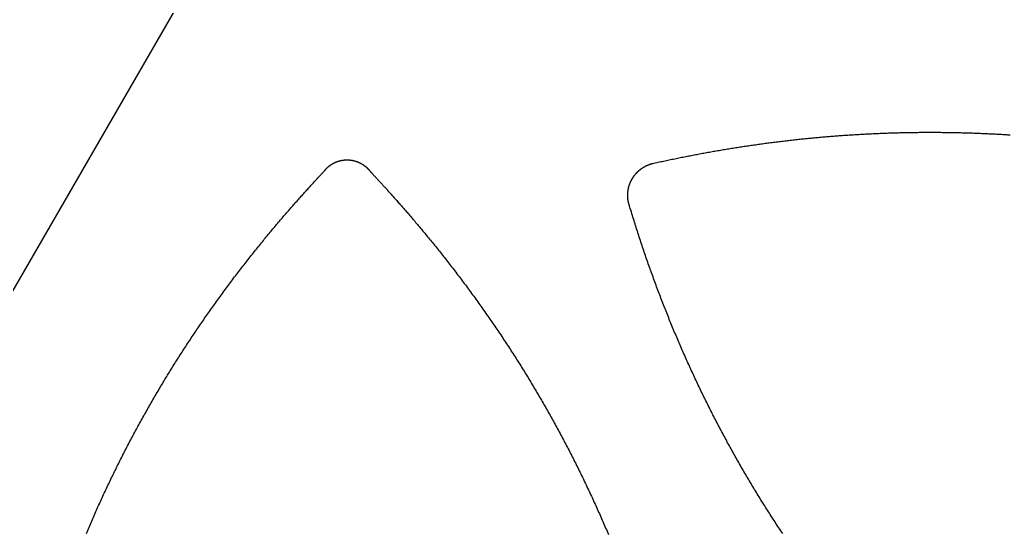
# Model space of a CAD drawing. Extents: x -3 to 136, y 0 to 121.
# Drawn here: x 24.09 to 52.03, y 43.51 to 58.02 of the extents above; entities that cross this region are included whole.
import ezdxf

# ---------------------------------------------------------------- set-up
doc = ezdxf.new("R2010")
doc.units = 0
doc.layers.get('0').update_dxf_attribs({"linetype": 'CONTINUOUS'})

msp = doc.modelspace()

# ---------------------------------------------------------------- linework, layer by layer
msp.add_lwpolyline([(69.26408, 119.9689, 0.57735027), (64.06792, 119.9689), (-2.59808, 4.5, 0.57735027), (0, 0), (133.332, 0, 0.57735027), (135.93008, 4.5)], format="xyb", close=True)
for points in [[(41.966, 53.9621, 0), (42.035, 53.9774, 0), (42.0744, 53.9861, 0), (42.1133, 53.9947, 0), (42.1522, 54.0032, 0), (42.1913, 54.0117, 0), (42.2304, 54.0202, 0), (42.2695, 54.0286, 0), (42.3085, 54.037, 0), (42.3475, 54.0453, 0), (42.3865, 54.0536, 0), (42.4255, 54.0618, 0), (42.4645, 54.07, 0), (42.5035, 54.0782, 0), (42.5425, 54.0863, 0), (42.5816, 54.0944, 0), (42.6207, 54.1025, 0), (42.6598, 54.1105, 0), (42.6989, 54.1184, 0), (42.738, 54.1264, 0), (42.7771, 54.1342, 0), (42.8162, 54.1421, 0), (42.8554, 54.1499, 0), (42.8945, 54.1576, 0), (42.9336, 54.1654, 0), (42.9727, 54.173, 0), (43.0119, 54.1807, 0), (43.051, 54.1883, 0), (43.0902, 54.1958, 0), (43.1293, 54.2033, 0), (43.1685, 54.2108, 0), (43.2076, 54.2182, 0), (43.2468, 54.2256, 0), (43.286, 54.2329, 0), (43.3252, 54.2402, 0), (43.3643, 54.2474, 0), (43.4035, 54.2547, 0), (43.4427, 54.2618, 0), (43.482, 54.2689, 0), (43.5212, 54.276, 0), (43.5604, 54.2831, 0), (43.5996, 54.2901, 0), (43.6389, 54.297, 0), (43.6781, 54.3039, 0), (43.7174, 54.3108, 0), (43.7567, 54.3176, 0), (43.7959, 54.3244, 0), (43.8352, 54.3312, 0), (43.8745, 54.3379, 0), (43.9138, 54.3445, 0), (43.9532, 54.3511, 0), (43.9925, 54.3577, 0), (44.0318, 54.3642, 0), (44.0712, 54.3707, 0), (44.1105, 54.3772, 0), (44.1499, 54.3836, 0), (44.1893, 54.3899, 0), (44.2286, 54.3963, 0), (44.268, 54.4025, 0), (44.3074, 54.4088, 0), (44.3468, 54.4149, 0), (44.3861, 54.4211, 0), (44.4255, 54.4272, 0), (44.4649, 54.4332, 0), (44.5043, 54.4392, 0), (44.5437, 54.4452, 0), (44.583, 54.4511, 0), (44.6224, 54.457, 0), (44.6618, 54.4628, 0), (44.7012, 54.4686, 0), (44.7406, 54.4744, 0), (44.78, 54.4801, 0), (44.8194, 54.4857, 0), (44.8588, 54.4913, 0), (44.8982, 54.4969, 0), (44.9377, 54.5024, 0), (44.9771, 54.5079, 0), (45.0165, 54.5133, 0), (45.0559, 54.5187, 0), (45.0953, 54.5241, 0), (45.1347, 54.5294, 0), (45.1742, 54.5346, 0), (45.2136, 54.5398, 0), (45.253, 54.545, 0), (45.2925, 54.5501, 0), (45.3319, 54.5552, 0), (45.3714, 54.5603, 0), (45.4108, 54.5653, 0), (45.4502, 54.5702, 0), (45.4897, 54.5751, 0), (45.5292, 54.58, 0), (45.5686, 54.5848, 0), (45.6081, 54.5896, 0), (45.6475, 54.5943, 0), (45.687, 54.599, 0), (45.7265, 54.6036, 0), (45.7659, 54.6082, 0), (45.8054, 54.6127, 0), (45.8449, 54.6173, 0), (45.8844, 54.6217, 0), (45.9239, 54.6261, 0), (45.9634, 54.6305, 0), (46.0029, 54.6348, 0), (46.0424, 54.6391, 0), (46.0819, 54.6433, 0), (46.1214, 54.6475, 0), (46.1609, 54.6517, 0), (46.2004, 54.6558, 0), (46.2399, 54.6599, 0), (46.2794, 54.6639, 0), (46.3189, 54.6678, 0), (46.3585, 54.6718, 0), (46.398, 54.6757, 0), (46.4375, 54.6795, 0), (46.4771, 54.6833, 0), (46.5166, 54.687, 0), (46.5562, 54.6907, 0), (46.5957, 54.6944, 0), (46.6353, 54.698, 0), (46.6748, 54.7016, 0), (46.7144, 54.7051, 0), (46.754, 54.7086, 0), (46.7935, 54.712, 0), (46.8331, 54.7154, 0), (46.8727, 54.7188, 0), (46.9123, 54.7221, 0), (46.9519, 54.7253, 0), (46.9915, 54.7285, 0), (47.0311, 54.7317, 0), (47.0707, 54.7348, 0), (47.1103, 54.7379, 0), (47.1499, 54.7409, 0), (47.1895, 54.7439, 0), (47.2291, 54.7469, 0), (47.2687, 54.7498, 0), (47.3084, 54.7526, 0), (47.348, 54.7554, 0), (47.3876, 54.7582, 0), (47.4273, 54.7609, 0), (47.4669, 54.7636, 0), (47.5066, 54.7662, 0), (47.5462, 54.7688, 0), (47.5859, 54.7713, 0), (47.6256, 54.7738, 0), (47.6652, 54.7763, 0), (47.7049, 54.7787, 0), (47.7446, 54.781, 0), (47.7843, 54.7834, 0), (47.824, 54.7856, 0), (47.8637, 54.7879, 0), (47.9034, 54.79, 0), (47.9431, 54.7922, 0), (47.9828, 54.7943, 0), (48.0225, 54.7963, 0), (48.0622, 54.7983, 0), (48.1019, 54.8003, 0), (48.1417, 54.8022, 0), (48.1814, 54.804, 0), (48.2212, 54.8059, 0), (48.2609, 54.8076, 0), (48.3007, 54.8094, 0), (48.3404, 54.811, 0), (48.3802, 54.8127, 0), (48.4199, 54.8143, 0), (48.4597, 54.8158, 0), (48.4995, 54.8173, 0), (48.5393, 54.8188, 0), (48.5791, 54.8202, 0), (48.6189, 54.8216, 0), (48.6587, 54.8229, 0), (48.6985, 54.8242, 0), (48.7383, 54.8254, 0), (48.7781, 54.8266, 0), (48.8179, 54.8277, 0), (48.8577, 54.8288, 0), (48.8974, 54.8299, 0), (48.937, 54.8309, 0), (48.9766, 54.8318, 0), (49.0161, 54.8327, 0), (49.0556, 54.8336, 0), (49.095, 54.8344, 0), (49.1344, 54.8352, 0), (49.1737, 54.8359, 0), (49.2129, 54.8366, 0), (49.2521, 54.8372, 0), (49.2912, 54.8378, 0), (49.3303, 54.8383, 0), (49.3693, 54.8388, 0), (49.4082, 54.8393, 0), (49.4471, 54.8397, 0), (49.4859, 54.8401, 0), (49.5247, 54.8404, 0), (49.5634, 54.8407, 0), (49.602, 54.8409, 0), (49.6406, 54.8411, 0), (49.6792, 54.8413, 0), (49.7176, 54.8414, 0), (49.756, 54.8414, 0), (49.7944, 54.8415, 0), (49.8327, 54.8414, 0), (49.8709, 54.8414, 0), (49.9091, 54.8413, 0), (49.9472, 54.8411, 0), (49.9852, 54.841, 0), (50.0232, 54.8407, 0), (50.0611, 54.8405, 0), (50.099, 54.8402, 0), (50.1368, 54.8398, 0), (50.1745, 54.8394, 0), (50.2122, 54.839, 0), (50.2498, 54.8385, 0), (50.2874, 54.838, 0), (50.3249, 54.8375, 0), (50.3623, 54.8369, 0), (50.3997, 54.8363, 0), (50.437, 54.8356, 0), (50.4742, 54.8349, 0), (50.5114, 54.8342, 0), (50.5485, 54.8334, 0), (50.5856, 54.8326, 0), (50.6226, 54.8317, 0), (50.6595, 54.8308, 0), (50.6964, 54.8299, 0), (50.7332, 54.829, 0), (50.77, 54.828, 0), (50.8067, 54.8269, 0), (50.8433, 54.8258, 0), (50.8798, 54.8247, 0), (50.9163, 54.8236, 0), (50.9528, 54.8224, 0), (50.9891, 54.8212, 0), (51.0255, 54.8199, 0), (51.0617, 54.8186, 0), (51.0979, 54.8173, 0), (51.134, 54.816, 0), (51.17, 54.8146, 0), (51.206, 54.8131, 0), (51.242, 54.8117, 0), (51.2778, 54.8102, 0), (51.3136, 54.8086, 0), (51.3493, 54.8071, 0), (51.385, 54.8055, 0), (51.4206, 54.8039, 0), (51.4561, 54.8022, 0), (51.4916, 54.8005, 0), (51.527, 54.7988, 0), (51.5624, 54.797, 0), (51.5976, 54.7952, 0), (51.6329, 54.7934, 0), (51.668, 54.7915, 0), (51.7031, 54.7896, 0), (51.7381, 54.7877, 0), (51.7731, 54.7858, 0), (51.8079, 54.7838, 0), (51.8428, 54.7818, 0), (51.8775, 54.7797, 0), (51.9122, 54.7776, 0), (51.9468, 54.7755, 0), (51.9814, 54.7734, 0), (52.0159, 54.7712, 0), (52.0503, 54.7691, 0)], [(32.7186, 53.783, 0), (32.7209, 53.7857, 0), (32.7233, 53.7885, 0), (32.7256, 53.7913, 0), (32.728, 53.794, 0), (32.7304, 53.7967, 0), (32.7328, 53.7995, 0), (32.7352, 53.8022, 0), (32.7376, 53.8049, 0), (32.7401, 53.8076, 0), (32.7425, 53.8102, 0), (32.745, 53.8129, 0), (32.7475, 53.8155, 0), (32.75, 53.8182, 0), (32.7525, 53.8208, 0), (32.755, 53.8234, 0), (32.7576, 53.826, 0), (32.7601, 53.8286, 0), (32.7627, 53.8312, 0), (32.7652, 53.8337, 0), (32.7678, 53.8363, 0), (32.7704, 53.8388, 0), (32.773, 53.8413, 0), (32.7756, 53.8438, 0), (32.7783, 53.8463, 0), (32.7809, 53.8488, 0), (32.7836, 53.8513, 0), (32.7862, 53.8538, 0), (32.7889, 53.8562, 0), (32.7916, 53.8586, 0), (32.7943, 53.8611, 0), (32.797, 53.8635, 0), (32.7998, 53.8659, 0), (32.8025, 53.8682, 0), (32.8053, 53.8706, 0), (32.808, 53.873, 0), (32.8108, 53.8753, 0), (32.8136, 53.8776, 0), (32.8164, 53.8799, 0), (32.8192, 53.8823, 0), (32.822, 53.8845, 0), (32.8248, 53.8868, 0), (32.8277, 53.8891, 0), (32.8305, 53.8913, 0), (32.8334, 53.8936, 0), (32.8362, 53.8958, 0), (32.8391, 53.898, 0), (32.842, 53.9002, 0), (32.8449, 53.9024, 0), (32.8478, 53.9046, 0), (32.8507, 53.9067, 0), (32.8537, 53.9089, 0), (32.8566, 53.911, 0), (32.8596, 53.9131, 0), (32.8625, 53.9152, 0), (32.8655, 53.9173, 0), (32.8685, 53.9194, 0), (32.8715, 53.9214, 0), (32.8745, 53.9235, 0), (32.8775, 53.9255, 0), (32.8805, 53.9275, 0), (32.8836, 53.9295, 0), (32.8866, 53.9315, 0), (32.8897, 53.9335, 0), (32.8927, 53.9355, 0), (32.8958, 53.9374, 0), (32.8989, 53.9393, 0), (32.902, 53.9413, 0), (32.9051, 53.9432, 0), (32.9082, 53.9451, 0), (32.9113, 53.9469, 0), (32.9144, 53.9488, 0), (32.9175, 53.9507, 0), (32.9207, 53.9525, 0), (32.9238, 53.9543, 0), (32.927, 53.9561, 0), (32.9301, 53.9579, 0), (32.9333, 53.9597, 0), (32.9365, 53.9614, 0), (32.9397, 53.9632, 0), (32.9429, 53.9649, 0), (32.9461, 53.9666, 0), (32.9493, 53.9683, 0), (32.9525, 53.97, 0), (32.9557, 53.9717, 0), (32.9589, 53.9733, 0), (32.9622, 53.975, 0), (32.9654, 53.9766, 0), (32.9687, 53.9782, 0), (32.9719, 53.9798, 0), (32.9752, 53.9814, 0), (32.9785, 53.983, 0), (32.9818, 53.9845, 0), (32.9851, 53.9861, 0), (32.9884, 53.9876, 0), (32.9917, 53.9891, 0), (32.995, 53.9906, 0), (32.9983, 53.9921, 0), (33.0016, 53.9935, 0), (33.0049, 53.995, 0), (33.0083, 53.9964, 0), (33.0116, 53.9978, 0), (33.015, 53.9993, 0), (33.0183, 54.0006, 0), (33.0217, 54.002, 0), (33.0251, 54.0034, 0), (33.0284, 54.0047, 0), (33.0318, 54.0061, 0), (33.0352, 54.0074, 0), (33.0386, 54.0087, 0), (33.042, 54.0099, 0), (33.0454, 54.0112, 0), (33.0488, 54.0125, 0), (33.0522, 54.0137, 0), (33.0557, 54.0149, 0), (33.0591, 54.0161, 0), (33.0625, 54.0173, 0), (33.066, 54.0185, 0), (33.0694, 54.0197, 0), (33.0729, 54.0208, 0), (33.0763, 54.022, 0), (33.0798, 54.0231, 0), (33.0832, 54.0242, 0), (33.0867, 54.0253, 0), (33.0902, 54.0263, 0), (33.0937, 54.0274, 0), (33.0972, 54.0284, 0), (33.1007, 54.0294, 0), (33.1041, 54.0305, 0), (33.1076, 54.0315, 0), (33.1112, 54.0324, 0), (33.1147, 54.0334, 0), (33.1182, 54.0343, 0), (33.1217, 54.0353, 0), (33.1252, 54.0362, 0), (33.1287, 54.0371, 0), (33.1323, 54.038, 0), (33.1358, 54.0388, 0), (33.1393, 54.0397, 0), (33.1429, 54.0405, 0), (33.1464, 54.0413, 0), (33.1499, 54.0421, 0), (33.1535, 54.0429, 0), (33.157, 54.0437, 0), (33.1606, 54.0445, 0), (33.1641, 54.0452, 0), (33.1677, 54.0459, 0), (33.1713, 54.0466, 0), (33.1748, 54.0473, 0), (33.1784, 54.048, 0), (33.182, 54.0487, 0), (33.1855, 54.0493, 0), (33.1891, 54.05, 0), (33.1927, 54.0506, 0), (33.1963, 54.0512, 0), (33.1999, 54.0518, 0), (33.2034, 54.0523, 0), (33.207, 54.0529, 0), (33.2106, 54.0534, 0), (33.2142, 54.0539, 0), (33.2178, 54.0544, 0), (33.2214, 54.0549, 0), (33.225, 54.0554, 0), (33.2286, 54.0559, 0), (33.2322, 54.0563, 0), (33.2358, 54.0567, 0), (33.2394, 54.0571, 0), (33.243, 54.0575, 0), (33.2466, 54.0579, 0), (33.2502, 54.0583, 0), (33.2539, 54.0586, 0), (33.2575, 54.059, 0), (33.2611, 54.0593, 0), (33.2647, 54.0596, 0), (33.2683, 54.0599, 0), (33.2719, 54.0601, 0), (33.2756, 54.0604, 0), (33.2792, 54.0606, 0), (33.2828, 54.0608, 0), (33.2864, 54.061, 0), (33.29, 54.0612, 0), (33.2937, 54.0614, 0), (33.2973, 54.0616, 0), (33.3009, 54.0617, 0), (33.3046, 54.0618, 0), (33.3082, 54.0619, 0), (33.3118, 54.062, 0), (33.3154, 54.0621, 0), (33.3191, 54.0622, 0), (33.3227, 54.0622, 0), (33.3263, 54.0623, 0), (33.33, 54.0623, 0), (33.3336, 54.0623, 0), (33.3372, 54.0623, 0), (33.3409, 54.0622, 0), (33.3445, 54.0622, 0), (33.3481, 54.0621, 0), (33.3518, 54.062, 0), (33.3554, 54.0619, 0), (33.359, 54.0618, 0), (33.3626, 54.0617, 0), (33.3663, 54.0615, 0), (33.3699, 54.0614, 0), (33.3735, 54.0612, 0), (33.3772, 54.061, 0), (33.3808, 54.0608, 0), (33.3844, 54.0606, 0), (33.3881, 54.0603, 0), (33.3917, 54.0601, 0), (33.3953, 54.0598, 0), (33.3989, 54.0595, 0), (33.4026, 54.0592, 0), (33.4062, 54.0589, 0), (33.4098, 54.0586, 0), (33.4134, 54.0582, 0), (33.4171, 54.0579, 0), (33.4207, 54.0575, 0), (33.4243, 54.0571, 0), (33.4279, 54.0567, 0), (33.4315, 54.0562, 0), (33.4351, 54.0558, 0), (33.4387, 54.0553, 0), (33.4423, 54.0548, 0), (33.4459, 54.0543, 0), (33.4495, 54.0538, 0), (33.4531, 54.0533, 0), (33.4567, 54.0528, 0), (33.4603, 54.0522, 0), (33.4639, 54.0516, 0), (33.4675, 54.0511, 0), (33.4711, 54.0504, 0), (33.4747, 54.0498, 0), (33.4783, 54.0492, 0), (33.4818, 54.0485, 0), (33.4854, 54.0479, 0), (33.489, 54.0472, 0), (33.4925, 54.0465, 0), (33.4961, 54.0458, 0), (33.4997, 54.0451, 0), (33.5032, 54.0443, 0), (33.5068, 54.0435, 0), (33.5103, 54.0428, 0), (33.5138, 54.042, 0), (33.5174, 54.0412, 0), (33.5209, 54.0403, 0), (33.5245, 54.0395, 0), (33.528, 54.0387, 0), (33.5315, 54.0378, 0), (33.535, 54.0369, 0), (33.5385, 54.036, 0), (33.5421, 54.0351, 0), (33.5456, 54.0342, 0), (33.5491, 54.0332, 0), (33.5526, 54.0322, 0), (33.5561, 54.0313, 0), (33.5595, 54.0303, 0), (33.563, 54.0293, 0), (33.5665, 54.0282, 0), (33.57, 54.0272, 0), (33.5735, 54.0262, 0), (33.5769, 54.0251, 0), (33.5804, 54.024, 0), (33.5838, 54.0229, 0), (33.5873, 54.0218, 0), (33.5907, 54.0206, 0), (33.5942, 54.0195, 0), (33.5976, 54.0183, 0), (33.601, 54.0172, 0), (33.6045, 54.016, 0), (33.6079, 54.0148, 0), (33.6113, 54.0135, 0), (33.6147, 54.0123, 0), (33.6181, 54.011, 0), (33.6215, 54.0098, 0), (33.6249, 54.0085, 0), (33.6283, 54.0072, 0), (33.6317, 54.0059, 0), (33.6351, 54.0046, 0), (33.6384, 54.0032, 0), (33.6418, 54.0018, 0), (33.6451, 54.0005, 0), (33.6485, 53.9991, 0), (33.6518, 53.9977, 0), (33.6552, 53.9963, 0), (33.6585, 53.9948, 0), (33.6618, 53.9934, 0), (33.6652, 53.9919, 0), (33.6685, 53.9904, 0), (33.6718, 53.9889, 0), (33.6751, 53.9874, 0), (33.6784, 53.9859, 0), (33.6817, 53.9843, 0), (33.685, 53.9828, 0), (33.6882, 53.9812, 0), (33.6915, 53.9796, 0), (33.6948, 53.978, 0), (33.698, 53.9764, 0), (33.7013, 53.9748, 0), (33.7045, 53.9731, 0), (33.7077, 53.9715, 0), (33.711, 53.9698, 0), (33.7142, 53.9681, 0), (33.7174, 53.9664, 0), (33.7206, 53.9647, 0), (33.7238, 53.963, 0), (33.727, 53.9612, 0), (33.7302, 53.9594, 0), (33.7333, 53.9577, 0), (33.7365, 53.9559, 0), (33.7397, 53.9541, 0), (33.7428, 53.9522, 0), (33.7459, 53.9504, 0), (33.7491, 53.9486, 0), (33.7522, 53.9467, 0), (33.7553, 53.9448, 0), (33.7584, 53.9429, 0), (33.7615, 53.941, 0), (33.7646, 53.9391, 0), (33.7676, 53.9372, 0), (33.7707, 53.9352, 0), (33.7738, 53.9333, 0), (33.7768, 53.9313, 0), (33.7798, 53.9293, 0), (33.7829, 53.9273, 0), (33.7859, 53.9253, 0), (33.7889, 53.9233, 0), (33.7919, 53.9212, 0), (33.7949, 53.9192, 0), (33.7978, 53.9171, 0), (33.8008, 53.915, 0), (33.8038, 53.9129, 0), (33.8067, 53.9108, 0), (33.8096, 53.9087, 0), (33.8126, 53.9065, 0), (33.8155, 53.9044, 0), (33.8184, 53.9022, 0), (33.8213, 53.9, 0), (33.8242, 53.8978, 0), (33.827, 53.8956, 0), (33.8299, 53.8934, 0), (33.8328, 53.8912, 0), (33.8356, 53.8889, 0), (33.8384, 53.8867, 0), (33.8413, 53.8844, 0), (33.8441, 53.8821, 0), (33.8469, 53.8798, 0), (33.8497, 53.8775, 0), (33.8524, 53.8752, 0), (33.8552, 53.8728, 0), (33.858, 53.8705, 0), (33.8607, 53.8681, 0), (33.8634, 53.8657, 0), (33.8661, 53.8633, 0), (33.8689, 53.8609, 0), (33.8716, 53.8585, 0), (33.8742, 53.8561, 0), (33.8769, 53.8537, 0), (33.8796, 53.8512, 0), (33.8822, 53.8487, 0), (33.8849, 53.8463, 0), (33.8875, 53.8438, 0), (33.8901, 53.8413, 0), (33.8927, 53.8387, 0), (33.8953, 53.8362, 0), (33.8979, 53.8337, 0), (33.9005, 53.8311, 0), (33.903, 53.8285, 0), (33.9055, 53.826, 0), (33.9081, 53.8234, 0), (33.9106, 53.8207, 0), (33.9131, 53.8181, 0), (33.9156, 53.8155, 0), (33.9181, 53.8129, 0), (33.9205, 53.8102, 0), (33.923, 53.8075, 0), (33.9254, 53.8048, 0), (33.9279, 53.8022, 0), (33.9303, 53.7994, 0), (33.9327, 53.7967, 0), (33.9351, 53.794, 0), (33.9374, 53.7913, 0), (33.9398, 53.7885, 0), (33.9422, 53.7857, 0), (33.9445, 53.783, 0)], [(41.2915, 52.8126, 0), (41.2904, 52.8163, 0), (41.2893, 52.8201, 0), (41.2882, 52.8238, 0), (41.2871, 52.8275, 0), (41.286, 52.8313, 0), (41.285, 52.835, 0), (41.284, 52.8388, 0), (41.283, 52.8426, 0), (41.282, 52.8463, 0), (41.2811, 52.8501, 0), (41.2801, 52.8539, 0), (41.2792, 52.8576, 0), (41.2783, 52.8614, 0), (41.2774, 52.8652, 0), (41.2765, 52.869, 0), (41.2757, 52.8728, 0), (41.2748, 52.8766, 0), (41.274, 52.8804, 0), (41.2732, 52.8842, 0), (41.2724, 52.888, 0), (41.2716, 52.8918, 0), (41.2709, 52.8956, 0), (41.2701, 52.8994, 0), (41.2694, 52.9033, 0), (41.2687, 52.9071, 0), (41.2681, 52.9109, 0), (41.2674, 52.9148, 0), (41.2667, 52.9186, 0), (41.2661, 52.9224, 0), (41.2655, 52.9263, 0), (41.2649, 52.9301, 0), (41.2643, 52.934, 0), (41.2638, 52.9378, 0), (41.2632, 52.9417, 0), (41.2627, 52.9455, 0), (41.2622, 52.9494, 0), (41.2617, 52.9532, 0), (41.2613, 52.9571, 0), (41.2608, 52.961, 0), (41.2604, 52.9648, 0), (41.2599, 52.9687, 0), (41.2595, 52.9726, 0), (41.2592, 52.9764, 0), (41.2588, 52.9803, 0), (41.2584, 52.9842, 0), (41.2581, 52.9881, 0), (41.2578, 52.9919, 0), (41.2575, 52.9958, 0), (41.2572, 52.9997, 0), (41.257, 53.0036, 0), (41.2567, 53.0075, 0), (41.2565, 53.0114, 0), (41.2563, 53.0153, 0), (41.2561, 53.0191, 0), (41.2559, 53.023, 0), (41.2557, 53.0269, 0), (41.2556, 53.0308, 0), (41.2555, 53.0347, 0), (41.2554, 53.0386, 0), (41.2553, 53.0425, 0), (41.2552, 53.0464, 0), (41.2552, 53.0503, 0), (41.2551, 53.0542, 0), (41.2551, 53.0581, 0), (41.2551, 53.062, 0), (41.2551, 53.0659, 0), (41.2551, 53.0697, 0), (41.2552, 53.0736, 0), (41.2552, 53.0775, 0), (41.2553, 53.0814, 0), (41.2554, 53.0853, 0), (41.2555, 53.0892, 0), (41.2557, 53.0931, 0), (41.2558, 53.097, 0), (41.256, 53.1009, 0), (41.2561, 53.1047, 0), (41.2563, 53.1086, 0), (41.2566, 53.1125, 0), (41.2568, 53.1164, 0), (41.257, 53.1203, 0), (41.2573, 53.1242, 0), (41.2576, 53.1281, 0), (41.2579, 53.1319, 0), (41.2582, 53.1358, 0), (41.2585, 53.1397, 0), (41.2589, 53.1436, 0), (41.2592, 53.1474, 0), (41.2596, 53.1513, 0), (41.26, 53.1552, 0), (41.2604, 53.1591, 0), (41.2609, 53.1629, 0), (41.2613, 53.1668, 0), (41.2618, 53.1707, 0), (41.2623, 53.1745, 0), (41.2628, 53.1784, 0), (41.2633, 53.1822, 0), (41.2638, 53.1861, 0), (41.2644, 53.1899, 0), (41.2649, 53.1938, 0), (41.2655, 53.1976, 0), (41.2661, 53.2015, 0), (41.2667, 53.2053, 0), (41.2673, 53.2092, 0), (41.268, 53.213, 0), (41.2687, 53.2169, 0), (41.2693, 53.2207, 0), (41.27, 53.2245, 0), (41.2707, 53.2284, 0), (41.2715, 53.2322, 0), (41.2722, 53.236, 0), (41.273, 53.2398, 0), (41.2737, 53.2437, 0), (41.2745, 53.2475, 0), (41.2753, 53.2513, 0), (41.2762, 53.2551, 0), (41.277, 53.2589, 0), (41.2779, 53.2627, 0), (41.2787, 53.2665, 0), (41.2796, 53.2703, 0), (41.2805, 53.2741, 0), (41.2814, 53.2778, 0), (41.2824, 53.2816, 0), (41.2833, 53.2854, 0), (41.2843, 53.2892, 0), (41.2853, 53.2929, 0), (41.2863, 53.2967, 0), (41.2873, 53.3004, 0), (41.2883, 53.3042, 0), (41.2893, 53.3079, 0), (41.2904, 53.3117, 0), (41.2915, 53.3154, 0), (41.2926, 53.3191, 0), (41.2937, 53.3229, 0), (41.2948, 53.3266, 0), (41.2959, 53.3303, 0), (41.2971, 53.334, 0), (41.2983, 53.3377, 0), (41.2994, 53.3414, 0), (41.3006, 53.3451, 0), (41.3018, 53.3488, 0), (41.3031, 53.3525, 0), (41.3043, 53.3562, 0), (41.3056, 53.3599, 0), (41.3069, 53.3636, 0), (41.3081, 53.3672, 0), (41.3095, 53.3709, 0), (41.3108, 53.3745, 0), (41.3121, 53.3782, 0), (41.3135, 53.3818, 0), (41.3148, 53.3855, 0), (41.3162, 53.3891, 0), (41.3176, 53.3927, 0), (41.319, 53.3964, 0), (41.3204, 53.4, 0), (41.3219, 53.4036, 0), (41.3233, 53.4072, 0), (41.3248, 53.4108, 0), (41.3263, 53.4144, 0), (41.3278, 53.418, 0), (41.3293, 53.4215, 0), (41.3308, 53.4251, 0), (41.3324, 53.4287, 0), (41.3339, 53.4322, 0), (41.3355, 53.4358, 0), (41.3371, 53.4393, 0), (41.3387, 53.4429, 0), (41.3403, 53.4464, 0), (41.3419, 53.4499, 0), (41.3436, 53.4535, 0), (41.3452, 53.457, 0), (41.3469, 53.4605, 0), (41.3486, 53.464, 0), (41.3503, 53.4675, 0), (41.352, 53.471, 0), (41.3538, 53.4745, 0), (41.3555, 53.4779, 0), (41.3573, 53.4814, 0), (41.359, 53.4849, 0), (41.3608, 53.4883, 0), (41.3626, 53.4918, 0), (41.3645, 53.4952, 0), (41.3663, 53.4986, 0), (41.3681, 53.5021, 0), (41.37, 53.5055, 0), (41.3719, 53.5089, 0), (41.3738, 53.5123, 0), (41.3757, 53.5157, 0), (41.3776, 53.5191, 0), (41.3795, 53.5224, 0), (41.3815, 53.5258, 0), (41.3834, 53.5292, 0), (41.3854, 53.5325, 0), (41.3874, 53.5359, 0), (41.3894, 53.5392, 0), (41.3914, 53.5426, 0), (41.3934, 53.5459, 0), (41.3955, 53.5492, 0), (41.3975, 53.5525, 0), (41.3996, 53.5558, 0), (41.4017, 53.5591, 0), (41.4038, 53.5624, 0), (41.4059, 53.5657, 0), (41.408, 53.5689, 0), (41.4102, 53.5722, 0), (41.4123, 53.5754, 0), (41.4145, 53.5787, 0), (41.4167, 53.5819, 0), (41.4189, 53.5851, 0), (41.4211, 53.5883, 0), (41.4233, 53.5915, 0), (41.4255, 53.5947, 0), (41.4278, 53.5979, 0), (41.43, 53.6011, 0), (41.4323, 53.6043, 0), (41.4346, 53.6074, 0), (41.4369, 53.6106, 0), (41.4392, 53.6137, 0), (41.4415, 53.6168, 0), (41.4438, 53.6199, 0), (41.4462, 53.623, 0), (41.4485, 53.6261, 0), (41.4509, 53.6292, 0), (41.4533, 53.6323, 0), (41.4557, 53.6354, 0), (41.4581, 53.6384, 0), (41.4605, 53.6415, 0), (41.463, 53.6445, 0), (41.4654, 53.6475, 0), (41.4679, 53.6505, 0), (41.4703, 53.6535, 0), (41.4728, 53.6565, 0), (41.4753, 53.6595, 0), (41.4778, 53.6625, 0), (41.4803, 53.6655, 0), (41.4829, 53.6684, 0), (41.4854, 53.6713, 0), (41.488, 53.6743, 0), (41.4905, 53.6772, 0), (41.4931, 53.6801, 0), (41.4957, 53.683, 0), (41.4983, 53.6859, 0), (41.5009, 53.6888, 0), (41.5036, 53.6916, 0), (41.5062, 53.6945, 0), (41.5088, 53.6973, 0), (41.5115, 53.7002, 0), (41.5142, 53.703, 0), (41.5169, 53.7058, 0), (41.5196, 53.7086, 0), (41.5223, 53.7114, 0), (41.525, 53.7142, 0), (41.5277, 53.7169, 0), (41.5305, 53.7197, 0), (41.5332, 53.7224, 0), (41.536, 53.7252, 0), (41.5387, 53.7279, 0), (41.5415, 53.7306, 0), (41.5443, 53.7333, 0), (41.5471, 53.736, 0), (41.55, 53.7386, 0), (41.5528, 53.7413, 0), (41.5556, 53.7439, 0), (41.5585, 53.7466, 0), (41.5614, 53.7492, 0), (41.5642, 53.7518, 0), (41.5671, 53.7544, 0), (41.57, 53.757, 0), (41.5729, 53.7596, 0), (41.5758, 53.7622, 0), (41.5788, 53.7647, 0), (41.5817, 53.7673, 0), (41.5847, 53.7698, 0), (41.5876, 53.7723, 0), (41.5906, 53.7748, 0), (41.5936, 53.7773, 0), (41.5966, 53.7798, 0), (41.5996, 53.7822, 0), (41.6026, 53.7847, 0), (41.6056, 53.7871, 0), (41.6087, 53.7896, 0), (41.6117, 53.792, 0), (41.6148, 53.7944, 0), (41.6178, 53.7968, 0), (41.6209, 53.7992, 0), (41.624, 53.8015, 0), (41.6271, 53.8039, 0), (41.6302, 53.8062, 0), (41.6333, 53.8085, 0), (41.6365, 53.8109, 0), (41.6396, 53.8132, 0), (41.6428, 53.8154, 0), (41.6459, 53.8177, 0), (41.6491, 53.82, 0), (41.6523, 53.8222, 0), (41.6554, 53.8245, 0), (41.6586, 53.8267, 0), (41.6619, 53.8289, 0), (41.6651, 53.8311, 0), (41.6683, 53.8333, 0), (41.6715, 53.8354, 0), (41.6748, 53.8376, 0), (41.678, 53.8397, 0), (41.6813, 53.8419, 0), (41.6846, 53.844, 0), (41.6878, 53.8461, 0), (41.6911, 53.8481, 0), (41.6944, 53.8502, 0), (41.6977, 53.8523, 0), (41.7011, 53.8543, 0), (41.7044, 53.8563, 0), (41.7077, 53.8583, 0), (41.711, 53.8603, 0), (41.7144, 53.8623, 0), (41.7177, 53.8643, 0), (41.7211, 53.8662, 0), (41.7245, 53.8682, 0), (41.7279, 53.8701, 0), (41.7312, 53.872, 0), (41.7346, 53.8739, 0), (41.738, 53.8758, 0), (41.7415, 53.8776, 0), (41.7449, 53.8795, 0), (41.7483, 53.8813, 0), (41.7517, 53.8831, 0), (41.7552, 53.8849, 0), (41.7586, 53.8867, 0), (41.7621, 53.8885, 0), (41.7656, 53.8902, 0), (41.769, 53.892, 0), (41.7725, 53.8937, 0), (41.776, 53.8954, 0), (41.7795, 53.8971, 0), (41.783, 53.8988, 0), (41.7865, 53.9004, 0), (41.79, 53.9021, 0), (41.7935, 53.9037, 0), (41.7971, 53.9053, 0), (41.8006, 53.9069, 0), (41.8041, 53.9085, 0), (41.8077, 53.9101, 0), (41.8112, 53.9116, 0), (41.8148, 53.9132, 0), (41.8184, 53.9147, 0), (41.8219, 53.9162, 0), (41.8255, 53.9177, 0), (41.8291, 53.9192, 0), (41.8327, 53.9206, 0), (41.8363, 53.9221, 0), (41.8399, 53.9235, 0), (41.8435, 53.9249, 0), (41.8472, 53.9263, 0), (41.8508, 53.9277, 0), (41.8544, 53.929, 0), (41.8581, 53.9304, 0), (41.8617, 53.9317, 0), (41.8654, 53.933, 0), (41.869, 53.9343, 0), (41.8727, 53.9356, 0), (41.8763, 53.9369, 0), (41.88, 53.9381, 0), (41.8837, 53.9393, 0), (41.8874, 53.9406, 0), (41.8911, 53.9417, 0), (41.8948, 53.9429, 0), (41.8985, 53.9441, 0), (41.9022, 53.9452, 0), (41.9059, 53.9464, 0), (41.9096, 53.9475, 0), (41.9133, 53.9486, 0), (41.9171, 53.9496, 0), (41.9208, 53.9507, 0), (41.9245, 53.9517, 0), (41.9283, 53.9528, 0), (41.932, 53.9538, 0), (41.9358, 53.9548, 0), (41.9395, 53.9557, 0), (41.9433, 53.9567, 0), (41.9471, 53.9576, 0), (41.9508, 53.9586, 0), (41.9546, 53.9595, 0), (41.9584, 53.9604, 0), (41.9622, 53.9612, 0), (41.966, 53.9621, 0)], [(25.9707, 43.5058, 0), (25.9894, 43.5501, 0), (26.0081, 43.5943, 0), (26.0269, 43.6385, 0), (26.0458, 43.6826, 0), (26.0648, 43.7268, 0), (26.0838, 43.7709, 0), (26.1029, 43.8151, 0), (26.1221, 43.8592, 0), (26.1413, 43.9033, 0), (26.1606, 43.9474, 0), (26.18, 43.9915, 0), (26.1994, 44.0356, 0), (26.2189, 44.0797, 0), (26.2385, 44.1238, 0), (26.2582, 44.1678, 0), (26.2779, 44.2119, 0), (26.2977, 44.2559, 0), (26.3175, 44.2998, 0), (26.3374, 44.3438, 0), (26.3573, 44.3876, 0), (26.3773, 44.4315, 0), (26.3974, 44.4753, 0), (26.4175, 44.5191, 0), (26.4377, 44.5628, 0), (26.4579, 44.6065, 0), (26.4782, 44.6501, 0), (26.4985, 44.6938, 0), (26.5189, 44.7373, 0), (26.5394, 44.7809, 0), (26.5599, 44.8244, 0), (26.5805, 44.8679, 0), (26.6011, 44.9113, 0), (26.6218, 44.9547, 0), (26.6426, 44.998, 0), (26.6634, 45.0414, 0), (26.6843, 45.0846, 0), (26.7052, 45.1279, 0), (26.7262, 45.1711, 0), (26.7472, 45.2142, 0), (26.7683, 45.2574, 0), (26.7895, 45.3005, 0), (26.8107, 45.3435, 0), (26.832, 45.3865, 0), (26.8533, 45.4295, 0), (26.8747, 45.4725, 0), (26.8961, 45.5154, 0), (26.9176, 45.5582, 0), (26.9392, 45.6011, 0), (26.9608, 45.6439, 0), (26.9825, 45.6866, 0), (27.0042, 45.7293, 0), (27.026, 45.772, 0), (27.0479, 45.8147, 0), (27.0698, 45.8573, 0), (27.0918, 45.8998, 0), (27.1138, 45.9424, 0), (27.1359, 45.9849, 0), (27.158, 46.0273, 0), (27.1802, 46.0698, 0), (27.2025, 46.1122, 0), (27.2248, 46.1545, 0), (27.2472, 46.1968, 0), (27.2696, 46.2391, 0), (27.2921, 46.2814, 0), (27.3147, 46.3236, 0), (27.3373, 46.3657, 0), (27.36, 46.4079, 0), (27.3827, 46.45, 0), (27.4055, 46.492, 0), (27.4283, 46.5341, 0), (27.4512, 46.5761, 0), (27.4742, 46.618, 0), (27.4972, 46.6599, 0), (27.5203, 46.7018, 0), (27.5435, 46.7437, 0), (27.5667, 46.7855, 0), (27.5899, 46.8272, 0), (27.6132, 46.869, 0), (27.6366, 46.9107, 0), (27.66, 46.9524, 0), (27.6835, 46.994, 0), (27.7071, 47.0356, 0), (27.7307, 47.0772, 0), (27.7544, 47.1187, 0), (27.7781, 47.1602, 0), (27.8019, 47.2016, 0), (27.8257, 47.2431, 0), (27.8496, 47.2844, 0), (27.8736, 47.3258, 0), (27.8976, 47.3671, 0), (27.9217, 47.4084, 0), (27.9458, 47.4496, 0), (27.97, 47.4908, 0), (27.9943, 47.532, 0), (28.0186, 47.5731, 0), (28.043, 47.6143, 0), (28.0674, 47.6553, 0), (28.0919, 47.6964, 0), (28.1165, 47.7374, 0), (28.1411, 47.7783, 0), (28.1658, 47.8193, 0), (28.1905, 47.8601, 0), (28.2153, 47.901, 0), (28.2401, 47.9418, 0), (28.265, 47.9826, 0), (28.29, 48.0234, 0), (28.315, 48.0641, 0), (28.3401, 48.1048, 0), (28.3653, 48.1454, 0), (28.3905, 48.1861, 0), (28.4158, 48.2267, 0), (28.4411, 48.2672, 0), (28.4665, 48.3077, 0), (28.4919, 48.3482, 0), (28.5174, 48.3887, 0), (28.543, 48.4291, 0), (28.5686, 48.4694, 0), (28.5943, 48.5098, 0), (28.62, 48.5501, 0), (28.6458, 48.5904, 0), (28.6717, 48.6306, 0), (28.6976, 48.6708, 0), (28.7236, 48.711, 0), (28.7496, 48.7512, 0), (28.7757, 48.7913, 0), (28.8019, 48.8313, 0), (28.8281, 48.8714, 0), (28.8544, 48.9114, 0), (28.8807, 48.9514, 0), (28.9071, 48.9913, 0), (28.9336, 49.0312, 0), (28.9601, 49.0711, 0), (28.9867, 49.1109, 0), (29.0133, 49.1507, 0), (29.04, 49.1905, 0), (29.0668, 49.2303, 0), (29.0936, 49.27, 0), (29.1205, 49.3096, 0), (29.1474, 49.3493, 0), (29.1744, 49.3889, 0), (29.2015, 49.4285, 0), (29.2286, 49.468, 0), (29.2558, 49.5075, 0), (29.283, 49.547, 0), (29.3103, 49.5864, 0), (29.3377, 49.6259, 0), (29.3651, 49.6652, 0), (29.3926, 49.7046, 0), (29.4201, 49.7439, 0), (29.4477, 49.7832, 0), (29.4754, 49.8224, 0), (29.5031, 49.8616, 0), (29.5309, 49.9008, 0), (29.5587, 49.94, 0), (29.5866, 49.9791, 0), (29.6146, 50.0182, 0), (29.6426, 50.0572, 0), (29.6707, 50.0963, 0), (29.6988, 50.1353, 0), (29.727, 50.1742, 0), (29.7553, 50.2131, 0), (29.7836, 50.252, 0), (29.812, 50.2909, 0), (29.8404, 50.3297, 0), (29.8689, 50.3685, 0), (29.8975, 50.4073, 0), (29.9261, 50.446, 0), (29.9548, 50.4847, 0), (29.9835, 50.5234, 0), (30.0124, 50.562, 0), (30.0412, 50.6006, 0), (30.0702, 50.6392, 0), (30.0991, 50.6778, 0), (30.1282, 50.7163, 0), (30.1573, 50.7547, 0), (30.1865, 50.7932, 0), (30.2157, 50.8316, 0), (30.245, 50.87, 0), (30.2744, 50.9084, 0), (30.3038, 50.9467, 0), (30.3333, 50.985, 0), (30.3628, 51.0232, 0), (30.3924, 51.0615, 0), (30.422, 51.0997, 0), (30.4518, 51.1378, 0), (30.4815, 51.1759, 0), (30.5111, 51.2137, 0), (30.5405, 51.2512, 0), (30.5699, 51.2885, 0), (30.5991, 51.3255, 0), (30.6282, 51.3623, 0), (30.6572, 51.3988, 0), (30.686, 51.4351, 0), (30.7147, 51.4712, 0), (30.7433, 51.5069, 0), (30.7718, 51.5425, 0), (30.8002, 51.5778, 0), (30.8284, 51.6129, 0), (30.8566, 51.6477, 0), (30.8846, 51.6823, 0), (30.9125, 51.7167, 0), (30.9403, 51.7508, 0), (30.9679, 51.7847, 0), (30.9955, 51.8184, 0), (31.0229, 51.8519, 0), (31.0502, 51.8851, 0), (31.0775, 51.9181, 0), (31.1046, 51.9509, 0), (31.1316, 51.9835, 0), (31.1584, 52.0159, 0), (31.1852, 52.0481, 0), (31.2119, 52.0801, 0), (31.2385, 52.1118, 0), (31.2649, 52.1434, 0), (31.2913, 52.1747, 0), (31.3175, 52.2059, 0), (31.3437, 52.2369, 0), (31.3697, 52.2676, 0), (31.3956, 52.2982, 0), (31.4215, 52.3286, 0), (31.4472, 52.3588, 0), (31.4728, 52.3888, 0), (31.4984, 52.4186, 0), (31.5238, 52.4483, 0), (31.5492, 52.4777, 0), (31.5744, 52.507, 0), (31.5996, 52.5361, 0), (31.6246, 52.5651, 0), (31.6496, 52.5938, 0), (31.6744, 52.6224, 0), (31.6992, 52.6509, 0), (31.7239, 52.6792, 0), (31.7485, 52.7073, 0), (31.773, 52.7352, 0), (31.7974, 52.763, 0), (31.8217, 52.7906, 0), (31.8459, 52.8181, 0), (31.8701, 52.8455, 0), (31.8941, 52.8726, 0), (31.9181, 52.8997, 0), (31.942, 52.9266, 0), (31.9658, 52.9533, 0), (31.9895, 52.9799, 0), (32.0132, 53.0064, 0), (32.0367, 53.0327, 0), (32.0602, 53.0589, 0), (32.0836, 53.085, 0), (32.1069, 53.1109, 0), (32.1301, 53.1367, 0), (32.1533, 53.1624, 0), (32.1764, 53.188, 0), (32.1994, 53.2134, 0), (32.2223, 53.2387, 0), (32.2452, 53.2639, 0), (32.2679, 53.289, 0), (32.2906, 53.314, 0), (32.3133, 53.3389, 0), (32.3358, 53.3636, 0), (32.3583, 53.3883, 0), (32.3807, 53.4128, 0), (32.4031, 53.4373, 0), (32.4252, 53.4614, 0), (32.4467, 53.4849, 0), (32.4677, 53.5078, 0), (32.488, 53.53, 0), (32.5078, 53.5515, 0), (32.5269, 53.5723, 0), (32.5453, 53.5923, 0), (32.563, 53.6116, 0), (32.58, 53.63, 0), (32.5961, 53.6477, 0), (32.6115, 53.6644, 0), (32.626, 53.6803, 0), (32.6397, 53.6952, 0), (32.6524, 53.7091, 0), (32.6643, 53.7221, 0), (32.6752, 53.7341, 0), (32.685, 53.745, 0), (32.6939, 53.7549, 0), (32.7017, 53.7636, 0), (32.7085, 53.7712, 0), (32.7141, 53.7777, 0), (32.7186, 53.783, 0)], [(33.9445, 53.783, 0), (33.9471, 53.7799, 0), (33.95, 53.7765, 0), (33.9533, 53.7727, 0), (33.957, 53.7686, 0), (33.961, 53.7641, 0), (33.9653, 53.7592, 0), (33.97, 53.754, 0), (33.975, 53.7485, 0), (33.9804, 53.7425, 0), (33.9861, 53.7363, 0), (33.9922, 53.7296, 0), (33.9986, 53.7227, 0), (34.0053, 53.7153, 0), (34.0124, 53.7077, 0), (34.0198, 53.6997, 0), (34.0275, 53.6913, 0), (34.0355, 53.6826, 0), (34.0439, 53.6735, 0), (34.0526, 53.6642, 0), (34.0616, 53.6544, 0), (34.0709, 53.6444, 0), (34.0805, 53.6339, 0), (34.0905, 53.6232, 0), (34.1007, 53.6121, 0), (34.1113, 53.6007, 0), (34.1221, 53.589, 0), (34.1333, 53.5769, 0), (34.1447, 53.5645, 0), (34.1565, 53.5518, 0), (34.1685, 53.5387, 0), (34.1809, 53.5253, 0), (34.1935, 53.5116, 0), (34.2064, 53.4976, 0), (34.2196, 53.4833, 0), (34.2331, 53.4686, 0), (34.2468, 53.4536, 0), (34.2609, 53.4383, 0), (34.2752, 53.4227, 0), (34.2898, 53.4067, 0), (34.3046, 53.3905, 0), (34.3198, 53.3739, 0), (34.3352, 53.357, 0), (34.3508, 53.3399, 0), (34.3667, 53.3224, 0), (34.3829, 53.3046, 0), (34.3994, 53.2865, 0), (34.4161, 53.268, 0), (34.433, 53.2493, 0), (34.4502, 53.2303, 0), (34.4676, 53.211, 0), (34.4853, 53.1914, 0), (34.5033, 53.1715, 0), (34.5214, 53.1513, 0), (34.5399, 53.1308, 0), (34.5585, 53.11, 0), (34.5774, 53.0889, 0), (34.5965, 53.0675, 0), (34.6158, 53.0458, 0), (34.6354, 53.0238, 0), (34.6552, 53.0016, 0), (34.6752, 52.979, 0), (34.6955, 52.9562, 0), (34.7159, 52.9331, 0), (34.7366, 52.9097, 0), (34.7575, 52.8861, 0), (34.7786, 52.8621, 0), (34.7999, 52.8379, 0), (34.8214, 52.8134, 0), (34.8431, 52.7886, 0), (34.8651, 52.7635, 0), (34.8872, 52.7382, 0), (34.9095, 52.7126, 0), (34.932, 52.6867, 0), (34.9547, 52.6606, 0), (34.9776, 52.6342, 0), (35.0007, 52.6075, 0), (35.024, 52.5806, 0), (35.0474, 52.5533, 0), (35.071, 52.5259, 0), (35.0949, 52.4981, 0), (35.1188, 52.4702, 0), (35.143, 52.4419, 0), (35.1673, 52.4134, 0), (35.1919, 52.3846, 0), (35.2165, 52.3556, 0), (35.2414, 52.3263, 0), (35.2664, 52.2968, 0), (35.2915, 52.267, 0), (35.3168, 52.237, 0), (35.3423, 52.2067, 0), (35.3679, 52.1762, 0), (35.3937, 52.1455, 0), (35.4197, 52.1144, 0), (35.4457, 52.0832, 0), (35.472, 52.0517, 0), (35.4983, 52.0199, 0), (35.5248, 51.988, 0), (35.5515, 51.9558, 0), (35.5782, 51.9233, 0), (35.6051, 51.8906, 0), (35.6322, 51.8577, 0), (35.6593, 51.8245, 0), (35.6866, 51.7912, 0), (35.714, 51.7575, 0), (35.7416, 51.7237, 0), (35.7692, 51.6896, 0), (35.797, 51.6553, 0), (35.8249, 51.6208, 0), (35.8529, 51.586, 0), (35.881, 51.5511, 0), (35.9092, 51.5159, 0), (35.9375, 51.4805, 0), (35.966, 51.4448, 0), (35.9945, 51.409, 0), (36.0231, 51.3729, 0), (36.0518, 51.3366, 0), (36.0806, 51.3002, 0), (36.1095, 51.2635, 0), (36.1385, 51.2265, 0), (36.1676, 51.1894, 0), (36.1968, 51.1521, 0), (36.226, 51.1145, 0), (36.2554, 51.0768, 0), (36.2848, 51.0389, 0), (36.3142, 51.0007, 0), (36.3438, 50.9624, 0), (36.3734, 50.9238, 0), (36.4031, 50.8851, 0), (36.4329, 50.8461, 0), (36.4627, 50.807, 0), (36.4926, 50.7676, 0), (36.5225, 50.7281, 0), (36.5524, 50.6884, 0), (36.5823, 50.6487, 0), (36.6121, 50.609, 0), (36.6419, 50.5693, 0), (36.6716, 50.5295, 0), (36.7012, 50.4897, 0), (36.7308, 50.4498, 0), (36.7603, 50.4099, 0), (36.7897, 50.37, 0), (36.8191, 50.33, 0), (36.8484, 50.29, 0), (36.8776, 50.25, 0), (36.9068, 50.21, 0), (36.9359, 50.1699, 0), (36.965, 50.1297, 0), (36.994, 50.0896, 0), (37.0229, 50.0494, 0), (37.0518, 50.0092, 0), (37.0806, 49.9689, 0), (37.1093, 49.9286, 0), (37.138, 49.8883, 0), (37.1666, 49.8479, 0), (37.1951, 49.8075, 0), (37.2236, 49.7671, 0), (37.252, 49.7266, 0), (37.2804, 49.6861, 0), (37.3087, 49.6456, 0), (37.3369, 49.605, 0), (37.3651, 49.5644, 0), (37.3932, 49.5237, 0), (37.4213, 49.4831, 0), (37.4492, 49.4423, 0), (37.4772, 49.4016, 0), (37.505, 49.3608, 0), (37.5328, 49.32, 0), (37.5605, 49.2791, 0), (37.5882, 49.2383, 0), (37.6158, 49.1973, 0), (37.6434, 49.1564, 0), (37.6708, 49.1154, 0), (37.6983, 49.0744, 0), (37.7256, 49.0333, 0), (37.7529, 48.9922, 0), (37.7801, 48.9511, 0), (37.8073, 48.9099, 0), (37.8344, 48.8687, 0), (37.8614, 48.8275, 0), (37.8884, 48.7862, 0), (37.9153, 48.7449, 0), (37.9422, 48.7036, 0), (37.9689, 48.6622, 0), (37.9957, 48.6208, 0), (38.0223, 48.5793, 0), (38.0489, 48.5378, 0), (38.0755, 48.4963, 0), (38.1019, 48.4548, 0), (38.1284, 48.4132, 0), (38.1547, 48.3716, 0), (38.181, 48.3299, 0), (38.2072, 48.2882, 0), (38.2334, 48.2465, 0), (38.2595, 48.2047, 0), (38.2855, 48.1629, 0), (38.3115, 48.1211, 0), (38.3374, 48.0792, 0), (38.3632, 48.0373, 0), (38.389, 47.9953, 0), (38.4147, 47.9533, 0), (38.4404, 47.9113, 0), (38.466, 47.8693, 0), (38.4915, 47.8272, 0), (38.517, 47.7851, 0), (38.5424, 47.7429, 0), (38.5677, 47.7007, 0), (38.593, 47.6585, 0), (38.6182, 47.6162, 0), (38.6434, 47.5739, 0), (38.6685, 47.5315, 0), (38.6935, 47.4892, 0), (38.7185, 47.4467, 0), (38.7434, 47.4043, 0), (38.7682, 47.3618, 0), (38.793, 47.3193, 0), (38.8177, 47.2767, 0), (38.8424, 47.2341, 0), (38.867, 47.1915, 0), (38.8915, 47.1488, 0), (38.916, 47.1061, 0), (38.9404, 47.0634, 0), (38.9647, 47.0206, 0), (38.989, 46.9778, 0), (39.0132, 46.9349, 0), (39.0374, 46.892, 0), (39.0615, 46.8491, 0), (39.0855, 46.8061, 0), (39.1095, 46.7631, 0), (39.1334, 46.7201, 0), (39.1573, 46.677, 0), (39.181, 46.6339, 0), (39.2048, 46.5907, 0), (39.2284, 46.5476, 0), (39.252, 46.5043, 0), (39.2756, 46.4611, 0), (39.299, 46.4178, 0), (39.3224, 46.3744, 0), (39.3458, 46.3311, 0), (39.3691, 46.2877, 0), (39.3923, 46.2442, 0), (39.4155, 46.2007, 0), (39.4386, 46.1572, 0), (39.4616, 46.1136, 0), (39.4846, 46.07, 0), (39.5075, 46.0264, 0), (39.5303, 45.9827, 0), (39.5531, 45.939, 0), (39.5758, 45.8953, 0), (39.5985, 45.8515, 0), (39.6211, 45.8077, 0), (39.6436, 45.7638, 0), (39.6661, 45.7199, 0), (39.6885, 45.676, 0), (39.7109, 45.632, 0), (39.7332, 45.588, 0), (39.7554, 45.544, 0), (39.7776, 45.4999, 0), (39.7997, 45.4558, 0), (39.8217, 45.4116, 0), (39.8437, 45.3674, 0), (39.8656, 45.3232, 0), (39.8875, 45.2789, 0), (39.9093, 45.2346, 0), (39.931, 45.1902, 0), (39.9527, 45.1458, 0), (39.9743, 45.1014, 0), (39.9958, 45.0569, 0), (40.0173, 45.0124, 0), (40.0388, 44.9679, 0), (40.0601, 44.9233, 0), (40.0814, 44.8787, 0), (40.1027, 44.834, 0), (40.1238, 44.7893, 0), (40.1449, 44.7446, 0), (40.166, 44.6998, 0), (40.187, 44.655, 0), (40.2079, 44.6102, 0), (40.2288, 44.5653, 0), (40.2496, 44.5204, 0), (40.2703, 44.4754, 0), (40.291, 44.4304, 0), (40.3116, 44.3853, 0), (40.3322, 44.3403, 0), (40.3527, 44.2951, 0), (40.3731, 44.25, 0), (40.3935, 44.2048, 0), (40.4138, 44.1596, 0), (40.434, 44.1143, 0), (40.4542, 44.0691, 0), (40.4743, 44.0238, 0), (40.4943, 43.9785, 0), (40.5143, 43.9331, 0), (40.5342, 43.8878, 0), (40.554, 43.8424, 0), (40.5737, 43.797, 0), (40.5934, 43.7516, 0), (40.613, 43.7062, 0), (40.6326, 43.6607, 0), (40.652, 43.6153, 0), (40.6715, 43.5698, 0), (40.6908, 43.5242, 0), (40.7101, 43.4787, 0)], [(45.6313, 43.5027, 0), (45.6039, 43.5438, 0), (45.5767, 43.5849, 0), (45.5494, 43.626, 0), (45.5223, 43.6671, 0), (45.4952, 43.7083, 0), (45.4681, 43.7496, 0), (45.4412, 43.7909, 0), (45.4142, 43.8322, 0), (45.3874, 43.8735, 0), (45.3606, 43.9149, 0), (45.3339, 43.9563, 0), (45.3072, 43.9977, 0), (45.2806, 44.0392, 0), (45.2541, 44.0807, 0), (45.2276, 44.1223, 0), (45.2012, 44.1639, 0), (45.1749, 44.2055, 0), (45.1486, 44.2472, 0), (45.1223, 44.2889, 0), (45.0962, 44.3306, 0), (45.0701, 44.3724, 0), (45.0441, 44.4142, 0), (45.0181, 44.456, 0), (44.9922, 44.4979, 0), (44.9663, 44.5398, 0), (44.9406, 44.5817, 0), (44.9148, 44.6237, 0), (44.8892, 44.6657, 0), (44.8636, 44.7078, 0), (44.838, 44.7499, 0), (44.8126, 44.792, 0), (44.7872, 44.8342, 0), (44.7618, 44.8764, 0), (44.7365, 44.9186, 0), (44.7113, 44.9609, 0), (44.6862, 45.0032, 0), (44.6611, 45.0455, 0), (44.636, 45.0879, 0), (44.6111, 45.1303, 0), (44.5862, 45.1728, 0), (44.5613, 45.2153, 0), (44.5365, 45.2578, 0), (44.5118, 45.3004, 0), (44.4872, 45.343, 0), (44.4626, 45.3856, 0), (44.438, 45.4283, 0), (44.4136, 45.471, 0), (44.3892, 45.5137, 0), (44.3648, 45.5565, 0), (44.3405, 45.5993, 0), (44.3163, 45.6422, 0), (44.2922, 45.6851, 0), (44.2681, 45.728, 0), (44.244, 45.771, 0), (44.2201, 45.814, 0), (44.1961, 45.857, 0), (44.1723, 45.9001, 0), (44.1485, 45.9432, 0), (44.1248, 45.9863, 0), (44.1011, 46.0295, 0), (44.0775, 46.0727, 0), (44.054, 46.116, 0), (44.0305, 46.1593, 0), (44.0071, 46.2026, 0), (43.9838, 46.246, 0), (43.9605, 46.2894, 0), (43.9373, 46.3329, 0), (43.9141, 46.3763, 0), (43.891, 46.4199, 0), (43.868, 46.4634, 0), (43.845, 46.507, 0), (43.8221, 46.5507, 0), (43.7992, 46.5943, 0), (43.7764, 46.638, 0), (43.7537, 46.6818, 0), (43.7311, 46.7256, 0), (43.7084, 46.7694, 0), (43.6859, 46.8132, 0), (43.6634, 46.8571, 0), (43.641, 46.9011, 0), (43.6187, 46.945, 0), (43.5964, 46.9891, 0), (43.5741, 47.0331, 0), (43.552, 47.0772, 0), (43.5299, 47.1213, 0), (43.5078, 47.1655, 0), (43.4858, 47.2097, 0), (43.4639, 47.2539, 0), (43.4421, 47.2982, 0), (43.4203, 47.3425, 0), (43.3985, 47.3869, 0), (43.3769, 47.4312, 0), (43.3553, 47.4757, 0), (43.3337, 47.5201, 0), (43.3122, 47.5646, 0), (43.2908, 47.6092, 0), (43.2694, 47.6538, 0), (43.2481, 47.6984, 0), (43.2269, 47.743, 0), (43.2057, 47.7877, 0), (43.1846, 47.8325, 0), (43.1636, 47.8772, 0), (43.1426, 47.9221, 0), (43.1216, 47.9669, 0), (43.1008, 48.0118, 0), (43.08, 48.0567, 0), (43.0592, 48.1017, 0), (43.0385, 48.1467, 0), (43.0179, 48.1917, 0), (42.9974, 48.2368, 0), (42.9769, 48.2819, 0), (42.9564, 48.3271, 0), (42.9361, 48.3723, 0), (42.9158, 48.4175, 0), (42.8955, 48.4627, 0), (42.8754, 48.508, 0), (42.8553, 48.5533, 0), (42.8352, 48.5986, 0), (42.8153, 48.6439, 0), (42.7954, 48.6893, 0), (42.7756, 48.7346, 0), (42.7558, 48.78, 0), (42.7361, 48.8254, 0), (42.7165, 48.8709, 0), (42.697, 48.9163, 0), (42.6775, 48.9618, 0), (42.6581, 49.0073, 0), (42.6388, 49.0528, 0), (42.6195, 49.0984, 0), (42.6003, 49.144, 0), (42.5811, 49.1895, 0), (42.5621, 49.2352, 0), (42.5431, 49.2808, 0), (42.5241, 49.3265, 0), (42.5053, 49.3722, 0), (42.4865, 49.4179, 0), (42.4677, 49.4636, 0), (42.4491, 49.5094, 0), (42.4305, 49.5552, 0), (42.4119, 49.601, 0), (42.3935, 49.6468, 0), (42.3751, 49.6927, 0), (42.3567, 49.7386, 0), (42.3385, 49.7845, 0), (42.3203, 49.8305, 0), (42.3021, 49.8764, 0), (42.2841, 49.9224, 0), (42.266, 49.9685, 0), (42.2481, 50.0145, 0), (42.2302, 50.0606, 0), (42.2124, 50.1067, 0), (42.1947, 50.1528, 0), (42.177, 50.199, 0), (42.1594, 50.2452, 0), (42.1418, 50.2914, 0), (42.1243, 50.3377, 0), (42.1069, 50.3839, 0), (42.0895, 50.4302, 0), (42.0722, 50.4766, 0), (42.055, 50.5229, 0), (42.0378, 50.5693, 0), (42.0207, 50.6158, 0), (42.0037, 50.6622, 0), (41.9867, 50.7087, 0), (41.9698, 50.7552, 0), (41.9529, 50.8018, 0), (41.9361, 50.8483, 0), (41.9194, 50.895, 0), (41.9027, 50.9416, 0), (41.8861, 50.9883, 0), (41.8695, 51.035, 0), (41.853, 51.0817, 0), (41.8366, 51.1285, 0), (41.8203, 51.1753, 0), (41.804, 51.2221, 0), (41.7877, 51.269, 0), (41.7715, 51.3159, 0), (41.7554, 51.3628, 0), (41.7394, 51.4098, 0), (41.7234, 51.4568, 0), (41.7074, 51.5038, 0), (41.6916, 51.5508, 0), (41.6757, 51.5979, 0), (41.66, 51.6451, 0), (41.6443, 51.6922, 0), (41.6287, 51.7394, 0), (41.6131, 51.7866, 0), (41.5977, 51.8337, 0), (41.5823, 51.8805, 0), (41.5671, 51.9273, 0), (41.552, 51.9739, 0), (41.537, 52.0206, 0), (41.522, 52.0672, 0), (41.5071, 52.1138, 0), (41.4922, 52.1606, 0), (41.4774, 52.2074, 0), (41.4626, 52.2545, 0), (41.4478, 52.3017, 0), (41.433, 52.3491, 0), (41.4181, 52.3968, 0), (41.4033, 52.4449, 0), (41.3884, 52.4932, 0), (41.3734, 52.542, 0), (41.3584, 52.5912, 0), (41.3433, 52.6409, 0), (41.3289, 52.6884, 0), (41.3164, 52.7299, 0), (41.3059, 52.7648, 0), (41.2975, 52.7926, 0), (41.2915, 52.8126, 0)]]:
    msp.add_polyline3d(points)

doc.saveas('drawing.dxf')
